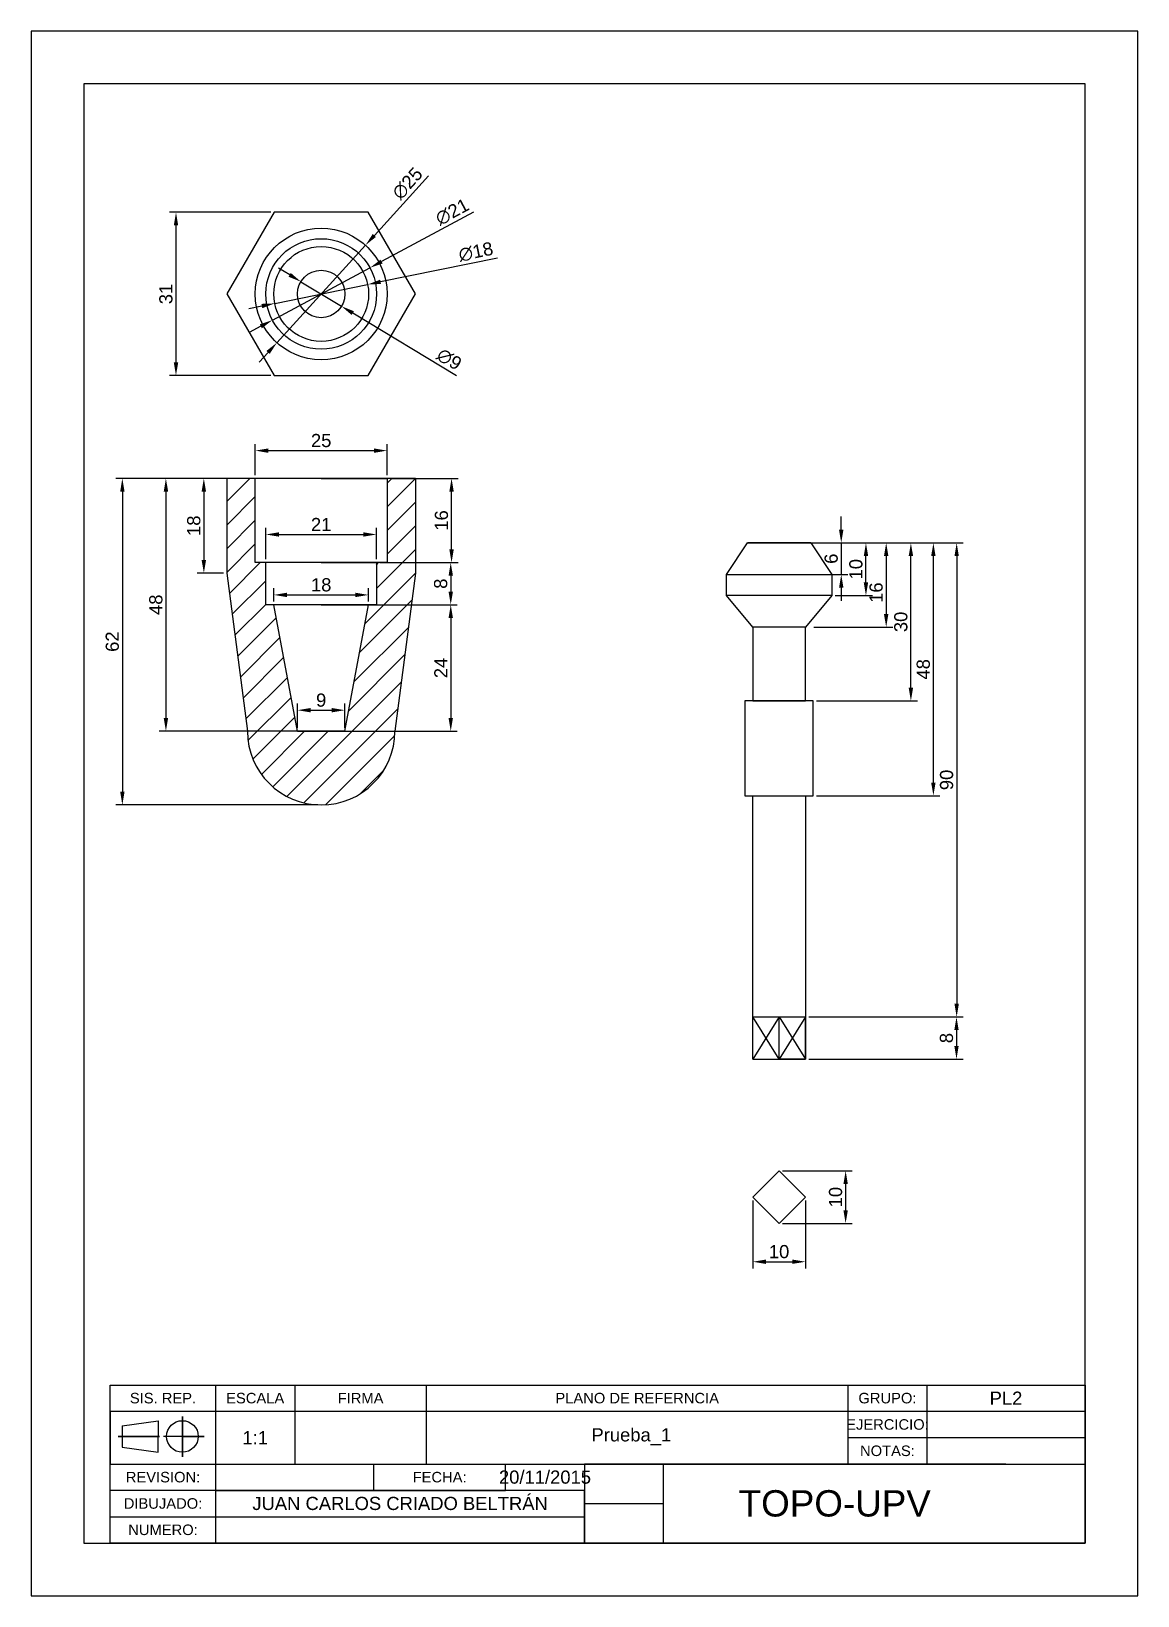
# Model space of a CAD drawing. Header units: millimetres. Extents: x 0 to 210, y 0 to 297.
import ezdxf

# ---------------------------------------------------------------- set-up
doc = ezdxf.new("R2010")
doc.units = ezdxf.units.MM
for name, color, linetype in [('Cajetin', 7, 'Continuous'), ('Cotas', 1, 'Continuous'), ('Dibujo', 7, 'Continuous'), ('Sombreado', 7, 'Continuous')]:
    doc.layers.add(name, color=color, linetype=linetype)
doc.styles.get("Standard").update_dxf_attribs({"font": 'arial.ttf'})
doc.dimstyles.new('ISO-25', dxfattribs={"dimtxt": 2.5, "dimasz": 2.5, "dimexe": 1.25, "dimexo": 0.625, "dimtad": 1, "dimdec": 1, "dimtxsty": 'Standard', "dimcen": 2.5, "dimadec": 0, "dimazin": 0, "dimtfac": 1, "dimtdec": 1, "dimtmove": 0, "dimatfit": 3, "dimfxl": 1, "dimarcsym": 0})

# ---------------------------------------------------------------- blocks, each defined once
blk = doc.blocks.new('*D37')
at = {"layer": 'Cotas', "color": 0, "lineweight": -2, "transparency": 16777216}
for p, q in [((45.45, 262.63), (26.21, 262.63)), ((27.46, 260.13), (27.46, 234.13)), ((45.45, 231.63), (26.21, 231.63))]:
    blk.add_line(p, q, dxfattribs=at)
at = {"layer": 'Cotas', "color": 0, "transparency": 16777216}
for points in [[(27.05, 260.13), (27.88, 260.13), (27.46, 262.63)], [(27.05, 234.13), (27.88, 234.13), (27.46, 231.63)]]:
    blk.add_solid(points, dxfattribs=at)
at = {"layer": 'Defpoints', "color": 0, "transparency": 16777216}
for p in [(46.07, 262.63), (27.46, 231.63), (46.07, 231.63)]:
    blk.add_point(p, dxfattribs=at)
at = {"layer": 'Cotas', "color": 0, "transparency": 16777216, "insert": (25.56, 247.13), "char_height": 2.5, "attachment_point": 5, "rotation": 90}
blk.add_mtext('31', dxfattribs=at)
blk = doc.blocks.new('*D38')
at = {"layer": 'Cotas', "color": 0, "lineweight": -2, "transparency": 16777216}
for p, q in [((88.47, 253.94), (66.29, 249.43)), ((46.2, 245.34), (63.84, 248.93)), ((43.75, 244.84), (41.3, 244.34))]:
    blk.add_line(p, q, dxfattribs=at)
at = {"layer": 'Cotas', "color": 0, "transparency": 16777216}
for points in [[(66.21, 249.84), (66.37, 249.02), (63.84, 248.93)], [(43.67, 245.25), (43.84, 244.43), (46.2, 245.34)]]:
    blk.add_solid(points, dxfattribs=at)
at = {"layer": 'Defpoints', "color": 0, "transparency": 16777216}
for p in [(63.84, 248.93), (46.2, 245.34)]:
    blk.add_point(p, dxfattribs=at)
at = {"layer": 'Cotas', "color": 0, "transparency": 16777216, "insert": (84.38, 255.12), "char_height": 2.5, "attachment_point": 5, "rotation": 11.5081}
blk.add_mtext('∅18', dxfattribs=at)
blk = doc.blocks.new('*D39')
at = {"layer": 'Cotas', "color": 0, "lineweight": -2, "transparency": 16777216}
for p, q in [((75.4, 269.58), (65.11, 258.24)), ((46.62, 237.88), (63.43, 256.39)), ((44.94, 236.03), (43.26, 234.18))]:
    blk.add_line(p, q, dxfattribs=at)
at = {"layer": 'Cotas', "color": 0, "transparency": 16777216}
for points in [[(64.8, 258.52), (65.41, 257.96), (63.43, 256.39)], [(44.63, 236.31), (45.25, 235.75), (46.62, 237.88)]]:
    blk.add_solid(points, dxfattribs=at)
at = {"layer": 'Defpoints', "color": 0, "transparency": 16777216}
for p in [(63.43, 256.39), (46.62, 237.88)]:
    blk.add_point(p, dxfattribs=at)
at = {"layer": 'Cotas', "color": 0, "transparency": 16777216, "insert": (71.4, 268.11), "char_height": 2.5, "attachment_point": 5, "rotation": 47.7655}
blk.add_mtext('∅25', dxfattribs=at)
blk = doc.blocks.new('*D40')
at = {"layer": 'Cotas', "color": 0, "lineweight": -2, "transparency": 16777216}
for p, q in [((49.04, 250.76), (46.9, 252.05)), ((51.17, 249.46), (58.87, 244.8)), ((80.7, 231.59), (61.01, 243.51))]:
    blk.add_line(p, q, dxfattribs=at)
at = {"layer": 'Cotas', "color": 0, "transparency": 16777216}
for points in [[(49.25, 251.12), (48.82, 250.4), (51.17, 249.46)], [(61.23, 243.86), (60.8, 243.15), (58.87, 244.8)]]:
    blk.add_solid(points, dxfattribs=at)
at = {"layer": 'Defpoints', "color": 0, "transparency": 16777216}
for p in [(51.17, 249.46), (58.87, 244.8)]:
    blk.add_point(p, dxfattribs=at)
at = {"layer": 'Cotas', "color": 0, "transparency": 16777216, "insert": (79.32, 234.73), "char_height": 2.5, "attachment_point": 5, "rotation": 328.8039}
blk.add_mtext('∅9', dxfattribs=at)
blk = doc.blocks.new('*D41')
at = {"layer": 'Cotas', "color": 0, "lineweight": -2, "transparency": 16777216}
for p, q in [((83.95, 262.64), (66.48, 253.28)), ((45.77, 242.17), (64.28, 252.1)), ((43.57, 240.99), (41.36, 239.81))]:
    blk.add_line(p, q, dxfattribs=at)
at = {"layer": 'Cotas', "color": 0, "transparency": 16777216}
for points in [[(66.28, 253.64), (66.68, 252.91), (64.28, 252.1)], [(43.37, 241.36), (43.76, 240.62), (45.77, 242.17)]]:
    blk.add_solid(points, dxfattribs=at)
at = {"layer": 'Defpoints', "color": 0, "transparency": 16777216}
for p in [(64.28, 252.1), (45.77, 242.17)]:
    blk.add_point(p, dxfattribs=at)
at = {"layer": 'Cotas', "color": 0, "transparency": 16777216, "insert": (79.9, 262.71), "char_height": 2.5, "attachment_point": 5, "rotation": 28.1956}
blk.add_mtext('∅21', dxfattribs=at)
blk = doc.blocks.new('*D42')
at = {"layer": 'Cotas', "color": 0, "lineweight": -2, "transparency": 16777216}
for p, q in [((42.52, 212.76), (42.52, 218.64)), ((45.02, 217.39), (65.02, 217.39)), ((67.52, 212.76), (67.52, 218.64))]:
    blk.add_line(p, q, dxfattribs=at)
at = {"layer": 'Cotas', "color": 0, "transparency": 16777216}
for points in [[(45.02, 217.81), (45.02, 216.97), (42.52, 217.39)], [(65.02, 217.81), (65.02, 216.97), (67.52, 217.39)]]:
    blk.add_solid(points, dxfattribs=at)
at = {"layer": 'Defpoints', "color": 0, "transparency": 16777216}
for p in [(67.52, 217.39), (42.52, 212.13), (67.52, 212.13)]:
    blk.add_point(p, dxfattribs=at)
at = {"layer": 'Cotas', "color": 0, "transparency": 16777216, "insert": (55.02, 219.29), "char_height": 2.5, "attachment_point": 5}
blk.add_mtext('25', dxfattribs=at)
blk = doc.blocks.new('*D43')
at = {"layer": 'Cotas', "color": 0, "lineweight": -2, "transparency": 16777216}
for p, q in [((36.5, 212.13), (31.5, 212.13)), ((32.75, 209.63), (32.75, 196.63)), ((36.5, 194.13), (31.5, 194.13))]:
    blk.add_line(p, q, dxfattribs=at)
at = {"layer": 'Cotas', "color": 0, "transparency": 16777216}
for points in [[(32.33, 209.63), (33.17, 209.63), (32.75, 212.13)], [(32.33, 196.63), (33.17, 196.63), (32.75, 194.13)]]:
    blk.add_solid(points, dxfattribs=at)
at = {"layer": 'Defpoints', "color": 0, "transparency": 16777216}
for p in [(37.13, 212.13), (32.75, 194.13), (37.13, 194.13)]:
    blk.add_point(p, dxfattribs=at)
at = {"layer": 'Cotas', "color": 0, "transparency": 16777216, "insert": (30.85, 203.13), "char_height": 2.5, "attachment_point": 5, "rotation": 90}
blk.add_mtext('18', dxfattribs=at)
blk = doc.blocks.new('*D44')
at = {"layer": 'Cotas', "color": 0, "lineweight": -2, "transparency": 16777216}
for p, q in [((68.15, 212.13), (81.02, 212.13)), ((79.77, 198.63), (79.77, 209.63)), ((68.15, 196.13), (81.02, 196.13))]:
    blk.add_line(p, q, dxfattribs=at)
at = {"layer": 'Cotas', "color": 0, "transparency": 16777216}
for points in [[(79.35, 209.63), (80.18, 209.63), (79.77, 212.13)], [(79.35, 198.63), (80.18, 198.63), (79.77, 196.13)]]:
    blk.add_solid(points, dxfattribs=at)
at = {"layer": 'Defpoints', "color": 0, "transparency": 16777216}
for p in [(67.52, 212.13), (79.77, 212.13), (67.52, 196.13)]:
    blk.add_point(p, dxfattribs=at)
at = {"layer": 'Cotas', "color": 0, "transparency": 16777216, "insert": (77.86, 204.13), "char_height": 2.5, "attachment_point": 5, "rotation": 90}
blk.add_mtext('16', dxfattribs=at)
blk = doc.blocks.new('*D45')
at = {"layer": 'Cotas', "color": 0, "lineweight": -2, "transparency": 16777216}
for p, q in [((66.15, 196.13), (80.86, 196.13)), ((79.61, 193.63), (79.61, 190.63)), ((66.15, 188.13), (80.86, 188.13))]:
    blk.add_line(p, q, dxfattribs=at)
at = {"layer": 'Cotas', "color": 0, "transparency": 16777216}
for points in [[(79.2, 193.63), (80.03, 193.63), (79.61, 196.13)], [(79.2, 190.63), (80.03, 190.63), (79.61, 188.13)]]:
    blk.add_solid(points, dxfattribs=at)
at = {"layer": 'Defpoints', "color": 0, "transparency": 16777216}
for p in [(65.52, 196.13), (65.52, 188.13), (79.61, 188.13)]:
    blk.add_point(p, dxfattribs=at)
at = {"layer": 'Cotas', "color": 0, "transparency": 16777216, "insert": (77.71, 192.13), "char_height": 2.5, "attachment_point": 5, "rotation": 90}
blk.add_mtext('8', dxfattribs=at)
blk = doc.blocks.new('*D46')
at = {"layer": 'Cotas', "color": 0, "lineweight": -2, "transparency": 16777216}
for p, q in [((55.65, 188.13), (80.86, 188.13)), ((79.61, 185.63), (79.61, 166.63)), ((55.65, 164.13), (80.86, 164.13))]:
    blk.add_line(p, q, dxfattribs=at)
at = {"layer": 'Cotas', "color": 0, "transparency": 16777216}
for points in [[(79.2, 185.63), (80.03, 185.63), (79.61, 188.13)], [(79.2, 166.63), (80.03, 166.63), (79.61, 164.13)]]:
    blk.add_solid(points, dxfattribs=at)
at = {"layer": 'Defpoints', "color": 0, "transparency": 16777216}
for p in [(55.02, 188.13), (55.02, 164.13), (79.61, 164.13)]:
    blk.add_point(p, dxfattribs=at)
at = {"layer": 'Cotas', "color": 0, "transparency": 16777216, "insert": (77.73, 176.13), "char_height": 2.5, "attachment_point": 5, "rotation": 90}
blk.add_mtext('24', dxfattribs=at)
blk = doc.blocks.new('*D47')
at = {"layer": 'Cotas', "color": 0, "lineweight": -2, "transparency": 16777216}
for p, q in [((46.02, 188.76), (46.02, 191.25)), ((64.02, 188.76), (64.02, 191.25)), ((48.52, 190), (61.52, 190))]:
    blk.add_line(p, q, dxfattribs=at)
at = {"layer": 'Cotas', "color": 0, "transparency": 16777216}
for points in [[(48.52, 190.41), (48.52, 189.58), (46.02, 190)], [(61.52, 190.41), (61.52, 189.58), (64.02, 190)]]:
    blk.add_solid(points, dxfattribs=at)
at = {"layer": 'Defpoints', "color": 0, "transparency": 16777216}
for p in [(46.02, 188.13), (64.02, 190), (64.02, 188.13)]:
    blk.add_point(p, dxfattribs=at)
at = {"layer": 'Cotas', "color": 0, "transparency": 16777216, "insert": (55.02, 191.9), "char_height": 2.5, "attachment_point": 5}
blk.add_mtext('18', dxfattribs=at)
blk = doc.blocks.new('*D48')
at = {"layer": 'Cotas', "color": 0, "lineweight": -2, "transparency": 16777216}
for p, q in [((44.52, 196.76), (44.52, 202.72)), ((65.52, 196.76), (65.52, 202.72)), ((47.02, 201.47), (63.02, 201.47))]:
    blk.add_line(p, q, dxfattribs=at)
at = {"layer": 'Cotas', "color": 0, "transparency": 16777216}
for points in [[(47.02, 201.89), (47.02, 201.06), (44.52, 201.47)], [(63.02, 201.89), (63.02, 201.06), (65.52, 201.47)]]:
    blk.add_solid(points, dxfattribs=at)
at = {"layer": 'Defpoints', "color": 0, "transparency": 16777216}
for p in [(65.52, 201.47), (44.52, 196.13), (65.52, 196.13)]:
    blk.add_point(p, dxfattribs=at)
at = {"layer": 'Cotas', "color": 0, "transparency": 16777216, "insert": (55.02, 203.36), "char_height": 2.5, "attachment_point": 5}
blk.add_mtext('21', dxfattribs=at)
blk = doc.blocks.new('*D49')
at = {"layer": 'Cotas', "color": 0, "lineweight": -2, "transparency": 16777216}
for p, q in [((50.52, 164.76), (50.52, 169.36)), ((59.52, 164.76), (59.52, 169.36)), ((53.02, 168.11), (57.02, 168.11))]:
    blk.add_line(p, q, dxfattribs=at)
at = {"layer": 'Cotas', "color": 0, "transparency": 16777216}
for points in [[(53.02, 168.53), (53.02, 167.7), (50.52, 168.11)], [(57.02, 168.53), (57.02, 167.7), (59.52, 168.11)]]:
    blk.add_solid(points, dxfattribs=at)
at = {"layer": 'Defpoints', "color": 0, "transparency": 16777216}
for p in [(59.52, 168.11), (50.52, 164.13), (59.52, 164.13)]:
    blk.add_point(p, dxfattribs=at)
at = {"layer": 'Cotas', "color": 0, "transparency": 16777216, "insert": (55.02, 170.01), "char_height": 2.5, "attachment_point": 5}
blk.add_mtext('9', dxfattribs=at)
blk = doc.blocks.new('*D50')
at = {"layer": 'Cotas', "color": 0, "lineweight": -2, "transparency": 16777216}
for p, q in [((54.4, 212.13), (16.03, 212.13)), ((17.28, 209.63), (17.28, 152.63)), ((54.4, 150.13), (16.03, 150.13))]:
    blk.add_line(p, q, dxfattribs=at)
at = {"layer": 'Cotas', "color": 0, "transparency": 16777216}
for points in [[(16.87, 209.63), (17.7, 209.63), (17.28, 212.13)], [(16.87, 152.63), (17.7, 152.63), (17.28, 150.13)]]:
    blk.add_solid(points, dxfattribs=at)
at = {"layer": 'Defpoints', "color": 0, "transparency": 16777216}
for p in [(55.02, 212.13), (17.28, 150.13), (55.02, 150.13)]:
    blk.add_point(p, dxfattribs=at)
at = {"layer": 'Cotas', "color": 0, "transparency": 16777216, "insert": (15.38, 181.13), "char_height": 2.5, "attachment_point": 5, "rotation": 90}
blk.add_mtext('62', dxfattribs=at)
blk = doc.blocks.new('*D51')
at = {"layer": 'Cotas', "color": 0, "lineweight": -2, "transparency": 16777216}
for p, q in [((54.4, 212.13), (24.3, 212.13)), ((25.55, 209.63), (25.55, 166.63)), ((55.02, 164.13), (24.3, 164.13))]:
    blk.add_line(p, q, dxfattribs=at)
at = {"layer": 'Cotas', "color": 0, "transparency": 16777216}
for points in [[(25.14, 209.63), (25.97, 209.63), (25.55, 212.13)], [(25.14, 166.63), (25.97, 166.63), (25.55, 164.13)]]:
    blk.add_solid(points, dxfattribs=at)
at = {"layer": 'Defpoints', "color": 0, "transparency": 16777216}
for p in [(55.02, 212.13), (25.55, 164.13), (55.65, 164.13)]:
    blk.add_point(p, dxfattribs=at)
at = {"layer": 'Cotas', "color": 0, "transparency": 16777216, "insert": (23.65, 188.13), "char_height": 2.5, "attachment_point": 5, "rotation": 90}
blk.add_mtext('48', dxfattribs=at)
blk = doc.blocks.new('*D53')
at = {"layer": 'Cotas', "color": 0, "lineweight": -2, "transparency": 16777216}
for p, q in [((142.55, 80.67), (155.81, 80.67)), ((154.56, 78.17), (154.56, 73.17)), ((142.55, 70.67), (155.81, 70.67))]:
    blk.add_line(p, q, dxfattribs=at)
at = {"layer": 'Cotas', "color": 0, "transparency": 16777216}
for points in [[(154.15, 78.17), (154.98, 78.17), (154.56, 80.67)], [(154.15, 73.17), (154.98, 73.17), (154.56, 70.67)]]:
    blk.add_solid(points, dxfattribs=at)
at = {"layer": 'Defpoints', "color": 0, "transparency": 16777216}
for p in [(141.93, 80.67), (141.93, 70.67), (154.56, 70.67)]:
    blk.add_point(p, dxfattribs=at)
at = {"layer": 'Cotas', "color": 0, "transparency": 16777216, "insert": (152.66, 75.67), "char_height": 2.5, "attachment_point": 5, "rotation": 90}
blk.add_mtext('10', dxfattribs=at)
blk = doc.blocks.new('*D54')
at = {"layer": 'Cotas', "color": 0, "lineweight": -2, "transparency": 16777216}
for p, q in [((136.93, 75.04), (136.93, 62.15)), ((146.93, 75.04), (146.93, 62.15)), ((139.43, 63.4), (144.43, 63.4))]:
    blk.add_line(p, q, dxfattribs=at)
at = {"layer": 'Cotas', "color": 0, "transparency": 16777216}
for points in [[(139.43, 63.82), (139.43, 62.99), (136.93, 63.4)], [(144.43, 63.82), (144.43, 62.99), (146.93, 63.4)]]:
    blk.add_solid(points, dxfattribs=at)
at = {"layer": 'Defpoints', "color": 0, "transparency": 16777216}
for p in [(136.93, 75.67), (146.93, 75.67), (146.93, 63.4)]:
    blk.add_point(p, dxfattribs=at)
at = {"layer": 'Cotas', "color": 0, "transparency": 16777216, "insert": (141.93, 65.31), "char_height": 2.5, "attachment_point": 5}
blk.add_mtext('10', dxfattribs=at)
blk = doc.blocks.new('*D55')
at = {"layer": 'Cotas', "color": 0, "lineweight": -2, "transparency": 16777216}
for p, q in [((147.55, 109.87), (176.86, 109.87)), ((175.61, 107.37), (175.61, 104.37)), ((147.55, 101.87), (176.86, 101.87))]:
    blk.add_line(p, q, dxfattribs=at)
at = {"layer": 'Cotas', "color": 0, "transparency": 16777216}
for points in [[(175.19, 107.37), (176.02, 107.37), (175.61, 109.87)], [(175.19, 104.37), (176.02, 104.37), (175.61, 101.87)]]:
    blk.add_solid(points, dxfattribs=at)
at = {"layer": 'Defpoints', "color": 0, "transparency": 16777216}
for p in [(146.93, 109.87), (146.93, 101.87), (175.61, 101.87)]:
    blk.add_point(p, dxfattribs=at)
at = {"layer": 'Cotas', "color": 0, "transparency": 16777216, "insert": (173.71, 105.87), "char_height": 2.5, "attachment_point": 5, "rotation": 90}
blk.add_mtext('8', dxfattribs=at)
blk = doc.blocks.new('*D56')
at = {"layer": 'Cotas', "color": 0, "lineweight": -2, "transparency": 16777216}
for p, q in [((147.55, 199.87), (176.89, 199.87)), ((175.64, 197.37), (175.64, 112.37)), ((147.55, 109.87), (176.89, 109.87))]:
    blk.add_line(p, q, dxfattribs=at)
at = {"layer": 'Cotas', "color": 0, "transparency": 16777216}
for points in [[(175.22, 197.37), (176.05, 197.37), (175.64, 199.87)], [(175.22, 112.37), (176.05, 112.37), (175.64, 109.87)]]:
    blk.add_solid(points, dxfattribs=at)
at = {"layer": 'Defpoints', "color": 0, "transparency": 16777216}
for p in [(146.93, 199.87), (146.93, 109.87), (175.64, 109.87)]:
    blk.add_point(p, dxfattribs=at)
at = {"layer": 'Cotas', "color": 0, "transparency": 16777216, "insert": (173.73, 154.87), "char_height": 2.5, "attachment_point": 5, "rotation": 90}
blk.add_mtext('90', dxfattribs=at)
blk = doc.blocks.new('*D57')
at = {"layer": 'Cotas', "color": 0, "lineweight": -2, "transparency": 16777216}
for p, q in [((149.05, 199.87), (172.47, 199.87)), ((171.22, 154.37), (171.22, 197.37)), ((149.05, 151.87), (172.47, 151.87))]:
    blk.add_line(p, q, dxfattribs=at)
at = {"layer": 'Cotas', "color": 0, "transparency": 16777216}
for points in [[(170.8, 197.37), (171.63, 197.37), (171.22, 199.87)], [(170.8, 154.37), (171.63, 154.37), (171.22, 151.87)]]:
    blk.add_solid(points, dxfattribs=at)
at = {"layer": 'Defpoints', "color": 0, "transparency": 16777216}
for p in [(148.43, 199.87), (171.22, 199.87), (148.43, 151.87)]:
    blk.add_point(p, dxfattribs=at)
at = {"layer": 'Cotas', "color": 0, "transparency": 16777216, "insert": (169.31, 175.87), "char_height": 2.5, "attachment_point": 5, "rotation": 90}
blk.add_mtext('48', dxfattribs=at)
blk = doc.blocks.new('*D58')
at = {"layer": 'Cotas', "color": 0, "lineweight": -2, "transparency": 16777216}
for p, q in [((149.05, 199.87), (168.2, 199.87)), ((166.95, 172.37), (166.95, 197.37)), ((149.05, 169.87), (168.2, 169.87))]:
    blk.add_line(p, q, dxfattribs=at)
at = {"layer": 'Cotas', "color": 0, "transparency": 16777216}
for points in [[(166.53, 197.37), (167.37, 197.37), (166.95, 199.87)], [(166.53, 172.37), (167.37, 172.37), (166.95, 169.87)]]:
    blk.add_solid(points, dxfattribs=at)
at = {"layer": 'Defpoints', "color": 0, "transparency": 16777216}
for p in [(148.43, 199.87), (166.95, 199.87), (148.43, 169.87)]:
    blk.add_point(p, dxfattribs=at)
at = {"layer": 'Cotas', "color": 0, "transparency": 16777216, "insert": (165.05, 184.87), "char_height": 2.5, "attachment_point": 5, "rotation": 90}
blk.add_mtext('30', dxfattribs=at)
blk = doc.blocks.new('*D59')
at = {"layer": 'Cotas', "color": 0, "lineweight": -2, "transparency": 16777216}
for p, q in [((148.55, 199.87), (163.51, 199.87)), ((162.26, 197.37), (162.26, 186.37)), ((148.55, 183.87), (163.51, 183.87))]:
    blk.add_line(p, q, dxfattribs=at)
at = {"layer": 'Cotas', "color": 0, "transparency": 16777216}
for points in [[(161.84, 197.37), (162.68, 197.37), (162.26, 199.87)], [(161.84, 186.37), (162.68, 186.37), (162.26, 183.87)]]:
    blk.add_solid(points, dxfattribs=at)
at = {"layer": 'Defpoints', "color": 0, "transparency": 16777216}
for p in [(147.93, 199.87), (147.93, 183.87), (162.26, 183.87)]:
    blk.add_point(p, dxfattribs=at)
at = {"layer": 'Cotas', "color": 0, "transparency": 16777216, "insert": (160.36, 190.43), "char_height": 2.5, "attachment_point": 5, "rotation": 90}
blk.add_mtext('16', dxfattribs=at)
blk = doc.blocks.new('*D60')
at = {"layer": 'Cotas', "color": 0, "lineweight": -2, "transparency": 16777216}
for p, q in [((152.55, 199.87), (159.67, 199.87)), ((158.42, 192.37), (158.42, 197.37)), ((152.55, 189.87), (159.67, 189.87))]:
    blk.add_line(p, q, dxfattribs=at)
at = {"layer": 'Cotas', "color": 0, "transparency": 16777216}
for points in [[(158, 197.37), (158.84, 197.37), (158.42, 199.87)], [(158, 192.37), (158.84, 192.37), (158.42, 189.87)]]:
    blk.add_solid(points, dxfattribs=at)
at = {"layer": 'Defpoints', "color": 0, "transparency": 16777216}
for p in [(151.93, 199.87), (158.42, 199.87), (151.93, 189.87)]:
    blk.add_point(p, dxfattribs=at)
at = {"layer": 'Cotas', "color": 0, "transparency": 16777216, "insert": (156.52, 194.87), "char_height": 2.5, "attachment_point": 5, "rotation": 90}
blk.add_mtext('10', dxfattribs=at)
blk = doc.blocks.new('*D61')
at = {"layer": 'Cotas', "color": 0, "lineweight": -2, "transparency": 16777216}
for p, q in [((153.73, 202.37), (153.73, 204.87)), ((148.18, 199.87), (154.98, 199.87)), ((153.73, 199.87), (153.73, 193.87)), ((148.55, 193.87), (154.98, 193.87)), ((153.73, 191.37), (153.73, 188.87))]:
    blk.add_line(p, q, dxfattribs=at)
at = {"layer": 'Cotas', "color": 0, "transparency": 16777216}
for points in [[(153.31, 202.37), (154.15, 202.37), (153.73, 199.87)], [(153.31, 191.37), (154.15, 191.37), (153.73, 193.87)]]:
    blk.add_solid(points, dxfattribs=at)
at = {"layer": 'Defpoints', "color": 0, "transparency": 16777216}
for p in [(147.55, 199.87), (147.93, 193.87), (153.73, 193.87)]:
    blk.add_point(p, dxfattribs=at)
at = {"layer": 'Cotas', "color": 0, "transparency": 16777216, "insert": (151.83, 196.87), "char_height": 2.5, "attachment_point": 5, "rotation": 90}
blk.add_mtext('6', dxfattribs=at)

msp = doc.modelspace()

# ---------------------------------------------------------------- hatches: boundary and pattern name
at = {"layer": 'Sombreado'}
h = msp.add_hatch(dxfattribs=at)
h.set_pattern_fill('ANSI31', color=256)
h.paths.add_polyline_path([(46.02, 188.13), (44.52, 188.13), (44.52, 196.13), (42.52, 196.13), (42.52, 212.13), (37.13, 212.13), (37.13, 194.13), (41.02, 164.13, 1), (69.02, 164.13), (72.92, 194.13), (72.92, 212.13), (67.52, 212.13), (67.52, 196.13), (65.52, 196.13), (65.52, 188.13), (64.02, 188.13), (59.52, 164.13), (50.52, 164.13)])

# ---------------------------------------------------------------- linework, layer by layer
for p, q in [((15, 10), (15, 40)), ((15, 40), (200, 40)), ((35, 10), (35, 40)), ((35, 40), (50, 40)), ((50, 40), (50, 25)), ((75, 25), (75, 40)), ((75, 40), (155, 40)), ((155, 40), (155, 25)), ((155, 40), (170, 40)), ((170, 40), (170, 25)), ((200, 40), (200, 10)), ((200, 40), (200, 35)), ((200, 35), (15, 35)), ((15, 35), (15, 25)), ((17.27, 32.23), (24.11, 33.23)), ((24.11, 33.23), (24.11, 30.23)), ((28.69, 33.23), (28.69, 34.03)), ((28.69, 34.03), (28.69, 26.36)), ((28.69, 30.23), (28.69, 33.23)), ((28.69, 33.23), (28.69, 30.23)), ((200, 35), (200, 30)), ((15, 30.23), (15, 32.23)), ((15, 30.23), (15, 28.23)), ((17.27, 30.23), (16.52, 30.23)), ((16.52, 30.23), (24.11, 30.23)), ((17.27, 32.23), (17.27, 30.23)), ((24.11, 30.23), (17.27, 30.23)), ((17.27, 30.23), (17.27, 28.23)), ((24.11, 27.23), (24.11, 30.23)), ((24.11, 30.23), (24.21, 30.23)), ((24.21, 30.23), (24.31, 30.23)), ((24.31, 30.23), (24.21, 30.23)), ((32.78, 30.23), (25.1, 30.23)), ((28.69, 30.23), (25.69, 30.23)), ((28.69, 30.23), (31.69, 30.23)), ((31.69, 30.23), (28.69, 30.23)), ((28.69, 30.23), (28.69, 27.23)), ((28.69, 26.36), (28.69, 30.23)), ((28.69, 30.23), (32.78, 30.23)), ((200, 30), (155, 30)), ((17.27, 28.23), (24.11, 27.23)), ((15, 25), (200, 25)), ((50, 25), (75, 25)), ((65, 20), (65, 25)), ((90, 20), (90, 25)), ((185, 25), (105, 25)), ((120, 25), (105, 25)), ((105, 25), (105, 10)), ((120, 10), (120, 25)), ((200, 25), (200, 10)), ((105, 20), (15, 20)), ((35, 20), (65, 20)), ((65, 20), (90, 20)), ((105, 15), (105, 20)), ((15, 10), (15, 15)), ((15, 15), (105, 15)), ((105, 10), (105, 17.5)), ((105, 17.5), (120, 17.5)), ((200, 10), (15, 10)), ((90, 10), (20, 10)), ((105, 10), (35, 10)), ((105, 10), (90, 10)), ((200, 10), (120, 10)), ((200, 10), (185, 10))]:
    msp.add_line(p, q)
for points in [[(0, 0), (210, 0), (210, 297), (0, 297)], [(10, 10), (200, 10), (200, 287), (10, 287)]]:
    msp.add_lwpolyline(points, close=True)
msp.add_circle((28.69, 30.23), 3)
at = {"layer": 'Cajetin'}
msp.add_line((63.97, 262.63), (46.07, 262.63), dxfattribs=at)
msp.add_lwpolyline([(46.07, 262.63), (37.13, 247.13), (46.07, 231.63), (63.97, 231.63), (72.92, 247.13), (63.97, 262.63)], close=True, dxfattribs=at)
for radius in [12.5, 10.5]:
    msp.add_circle((55.02, 247.13), radius, dxfattribs=at)
at = {"layer": 'Dibujo'}
for p, q in [((72.92, 212.13), (37.13, 212.13)), ((37.13, 212.13), (37.13, 194.13)), ((42.52, 196.13), (42.52, 212.13)), ((55.02, 212.13), (67.52, 212.13)), ((67.52, 212.13), (67.52, 196.13)), ((72.92, 212.13), (72.92, 194.13)), ((131.93, 193.87), (135.93, 199.87)), ((147.93, 199.87), (135.93, 199.87)), ((135.93, 199.87), (147.93, 199.87)), ((136.93, 199.87), (146.93, 199.87)), ((146.93, 199.87), (147.93, 199.87)), ((147.93, 199.87), (151.93, 193.87)), ((67.52, 196.13), (42.52, 196.13)), ((44.52, 188.13), (44.52, 196.13)), ((55.02, 196.13), (65.52, 196.13)), ((65.52, 196.13), (65.52, 188.13)), ((37.13, 194.13), (41.02, 164.13)), ((72.92, 194.13), (69.02, 164.13)), ((131.93, 189.87), (131.93, 193.87)), ((131.93, 193.87), (141.93, 193.87)), ((141.93, 193.87), (151.93, 193.87)), ((151.93, 193.87), (151.93, 189.87)), ((151.93, 193.87), (151.93, 189.87)), ((65.52, 188.13), (44.52, 188.13)), ((50.52, 164.13), (46.02, 188.13)), ((55.02, 188.13), (64.02, 188.13)), ((59.52, 164.13), (64.02, 188.13)), ((151.93, 189.87), (131.93, 189.87)), ((136.93, 183.87), (131.93, 189.87)), ((151.93, 189.87), (146.93, 183.87)), ((146.93, 183.87), (136.93, 183.87)), ((136.93, 183.87), (136.93, 169.87)), ((146.93, 183.87), (136.93, 183.87)), ((146.93, 169.87), (146.93, 183.87)), ((148.43, 169.87), (135.43, 169.87)), ((135.43, 169.87), (135.43, 151.87)), ((136.93, 169.87), (146.93, 169.87)), ((148.43, 151.87), (148.43, 169.87)), ((59.52, 164.13), (50.52, 164.13)), ((59.52, 164.13), (50.52, 164.13)), ((50.52, 164.13), (59.52, 164.13)), ((55.02, 164.13), (59.52, 164.13)), ((55.02, 164.13), (59.52, 164.13)), ((135.43, 151.87), (136.93, 151.87)), ((136.93, 109.87), (136.93, 151.87)), ((136.93, 151.87), (146.93, 151.87)), ((141.93, 151.87), (148.43, 151.87)), ((146.93, 151.87), (146.93, 109.87)), ((136.93, 101.87), (136.93, 109.87)), ((136.93, 109.87), (146.93, 109.87)), ((141.93, 101.87), (136.93, 109.87)), ((136.93, 109.87), (141.93, 109.87)), ((141.93, 109.87), (136.93, 101.87)), ((141.93, 101.87), (141.93, 109.87)), ((141.93, 109.87), (146.93, 101.87)), ((146.93, 109.87), (141.93, 101.87)), ((146.93, 109.87), (146.93, 101.87)), ((146.93, 101.87), (146.93, 109.87)), ((136.93, 101.87), (146.93, 101.87)), ((146.93, 101.87), (141.93, 101.87))]:
    msp.add_line(p, q, dxfattribs=at)
msp.add_lwpolyline([(136.93, 75.67), (141.93, 70.67), (146.93, 75.67), (141.93, 80.67)], close=True, dxfattribs=at)
for radius in [9, 4.5]:
    msp.add_circle((55.02, 247.13), radius, dxfattribs=at)
msp.add_arc((55.02, 164.13), 14, 180, 0, dxfattribs=at)

# ---------------------------------------------------------------- texts
at = {"attachment_point": 5}
for s, width, insert, char_height in [('\\pt6,10,14,16;SIS. REP.', 20, (25, 37.5), 2), ('ESCALA', 15, (42.5, 37.5), 2), ('FIRMA', 25, (62.5, 37.5), 2), ('PLANO DE REFERNCIA', 80, (115, 37.5), 2), ('GRUPO:', 15, (162.5, 37.5), 2), ('EJERCICIO:', 15, (162.5, 32.5), 2), ('NOTAS:', 15, (162.5, 27.5), 2), ('REVISION:', 20, (25, 22.5), 2), ('FECHA:', 25, (77.5, 22.5), 2), ('DIBUJADO:', 20, (25, 17.5), 2), ('TOPO-UPV', 65, (152.5, 17.5), 5), ('NUMERO:', 20, (25, 12.5), 2)]:
    msp.add_mtext_dynamic_manual_height_columns(s, width=width, gutter_width=12.5, heights=[0], dxfattribs=dict(at, insert=insert, char_height=char_height))
at = {"layer": 'Cajetin', "char_height": 2.5, "attachment_point": 5}
for s, width, heights, insert in [('PL2', 30, [0], (185, 37.5)), ('Prueba_1', 30, [0], (113.89, 30.18)), ('20/11/2015', 15, [2.5], (97.5, 22.5))]:
    msp.add_mtext_dynamic_manual_height_columns(s, width=width, gutter_width=12.5, heights=heights, dxfattribs=dict(at, insert=insert))
at = {"layer": 'Sombreado', "char_height": 2.5, "attachment_point": 5}
for s, width, insert in [('1:1', 15, (42.5, 30)), ('JUAN CARLOS CRIADO BELTRÁN', 70, (70, 17.5))]:
    msp.add_mtext_dynamic_manual_height_columns(s, width=width, gutter_width=12.5, heights=[0], dxfattribs=dict(at, insert=insert))

# ---------------------------------------------------------------- dimensions: what is measured, and where the dimension line sits
at = {"layer": 'Cotas'}
for p1, p2, picture, middle in [((46.62, 237.88), (63.43, 256.39), '*D39', (72.86, 266.78)), ((45.77, 242.17), (64.28, 252.1), '*D41', (80.83, 260.97)), ((46.2, 245.34), (63.84, 248.93), '*D38', (84.77, 253.19)), ((51.17, 249.46), (58.87, 244.8), '*D40', (78.3, 233.04))]:
    dim = msp.add_diameter_dim_2p(p1=p1, p2=p2, dimstyle='ISO-25', dxfattribs=at)
    dim.commit()
    dim.dimension.update_dxf_attribs({"geometry": picture, "text_midpoint": middle, "dimtype": 163})
for base, p1, p2, picture, middle in [((27.46, 231.63), (46.07, 262.63), (46.07, 231.63), '*D37', (25.56, 247.13)), ((17.28, 150.13), (55.02, 212.13), (55.02, 150.13), '*D50', (15.38, 181.13)), ((25.55, 164.13), (55.02, 212.13), (55.65, 164.13), '*D51', (23.65, 188.13)), ((32.75, 194.13), (37.13, 212.13), (37.13, 194.13), '*D43', (30.85, 203.13)), ((79.77, 212.13), (67.52, 196.13), (67.52, 212.13), '*D44', (77.86, 204.13)), ((153.73, 193.87), (147.55, 199.87), (147.93, 193.87), '*D61', (151.83, 196.87)), ((175.64, 109.87), (146.93, 199.87), (146.93, 109.87), '*D56', (173.73, 154.87)), ((158.42, 199.87), (151.93, 189.87), (151.93, 199.87), '*D60', (156.52, 194.87)), ((79.61, 188.13), (65.52, 196.13), (65.52, 188.13), '*D45', (77.71, 192.13)), ((79.61, 164.13), (55.02, 188.13), (55.02, 164.13), '*D46', (77.73, 176.13)), ((175.61, 101.87), (146.93, 109.87), (146.93, 101.87), '*D55', (173.71, 105.87)), ((154.56, 70.67), (141.93, 80.67), (141.93, 70.67), '*D53', (152.66, 75.67))]:
    dim = msp.add_linear_dim(base=base, p1=p1, p2=p2, angle=90, dimstyle='ISO-25', dxfattribs=at)
    dim.commit()
    dim.dimension.update_dxf_attribs({"geometry": picture, "text_midpoint": middle})
for base, p1, p2, picture, middle in [((67.52, 217.39), (42.52, 212.13), (67.52, 212.13), '*D42', (55.02, 219.29)), ((65.52, 201.47), (44.52, 196.13), (65.52, 196.13), '*D48', (55.02, 203.36)), ((64.02, 190), (46.02, 188.13), (64.02, 188.13), '*D47', (55.02, 191.9)), ((59.52, 168.11), (50.52, 164.13), (59.52, 164.13), '*D49', (55.02, 170.01)), ((146.93, 63.4), (136.93, 75.67), (146.93, 75.67), '*D54', (141.93, 65.31))]:
    dim = msp.add_linear_dim(base=base, p1=p1, p2=p2, dimstyle='ISO-25', dxfattribs=at)
    dim.commit()
    dim.dimension.update_dxf_attribs({"geometry": picture, "text_midpoint": middle})
for base, p1, p2, picture, middle in [((162.26, 183.87), (147.93, 199.87), (147.93, 183.87), '*D59', (162.26, 190.43)), ((171.22, 199.87), (148.43, 151.87), (148.43, 199.87), '*D57', (171.22, 175.87)), ((166.95, 199.87), (148.43, 169.87), (148.43, 199.87), '*D58', (166.95, 184.87))]:
    dim = msp.add_linear_dim(base=base, p1=p1, p2=p2, angle=90, dimstyle='ISO-25', dxfattribs=at)
    dim.commit()
    dim.dimension.update_dxf_attribs({"geometry": picture, "text_midpoint": middle, "dimtype": 160})

doc.saveas('drawing.dxf')
